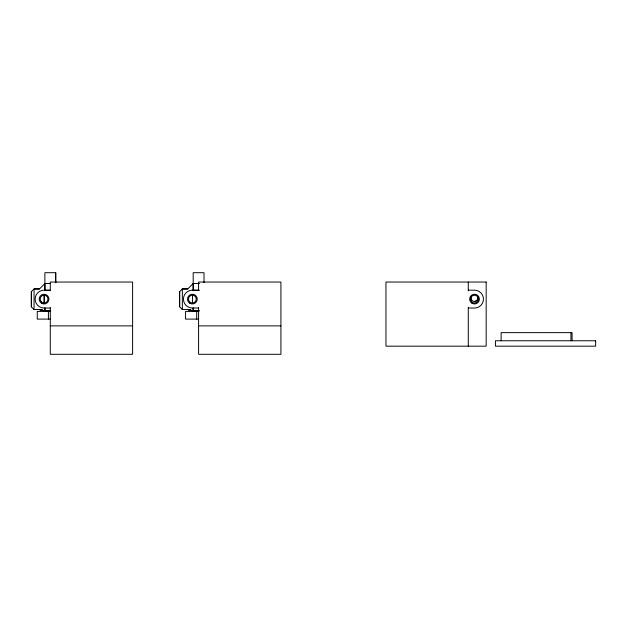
<?xml version="1.0" encoding="UTF-8"?>
<svg xmlns="http://www.w3.org/2000/svg" width="627" height="627" viewBox="0 0 627 627"><rect width="100%" height="100%" fill="white"/><g stroke="black" fill="none" stroke-linecap="round" stroke-linejoin="round"><path stroke-width="0.94" d="M50.724 310.882L44.885 310.89L39.47 309.534L34.062 309.542L31.358 306.83L31.358 291.649L34.062 288.945L39.477 288.945L44.893 283.529L50.301 283.529M44.885 290.748L44.893 272.698L55.717 272.706L55.717 282.628L55.717 272.706M198.916 310.882L193.187 310.89L187.771 309.534L182.355 309.542L179.643 306.83L179.651 291.649L182.355 288.945L187.771 288.945L193.187 283.529L199.504 283.529M182.355 309.542L182.355 288.945L187.771 288.945M192.505 303.147L192.497 295.333M193.187 290.748L193.187 272.698L204.018 272.706L204.018 282.628M471.551 296.367A3.425 3.425 0 0 0 474.075 301.477A3.425 3.425 0 0 0 477.829 297.198L477.939 299.988L477.915 297.127M477.946 298.084L476.943 300.505L474.521 301.509M198.743 310.874L193.187 310.89L187.771 309.542L193.187 310.89L199.504 310.882M50.45 310.874L44.893 310.89L39.462 309.542L34.054 309.542L34.062 288.945L39.477 288.945M50.348 310.874L44.893 310.89L39.477 309.542L44.893 310.89L50.301 310.882M468.283 290.168L474.514 290.168A8.935 8.935 0 0 1 483.448 299.095A8.935 8.935 0 0 1 474.514 308.029L468.283 308.029M50.348 290.301L44.893 290.301L44.893 283.529M199.504 290.301L193.187 290.301L193.187 283.529M50.293 308.029L44.062 308.029A8.935 8.935 0 0 1 35.128 299.095A8.935 8.935 0 0 1 44.062 290.168L50.293 290.168L50.293 282.04L132.618 282.04L132.618 354.302L50.293 354.302L50.293 307.63M198.587 308.029L192.364 308.029A8.935 8.935 0 0 1 183.429 299.095A8.935 8.935 0 0 1 192.364 290.168L198.587 290.168L198.587 282.04L280.912 282.04L280.912 354.302L198.587 354.302L198.587 307.63M50.293 311.415L37.259 311.415L37.259 319.104L50.293 319.104M198.587 311.415L185.561 311.415L185.561 319.104L198.587 319.104M50.293 325.875L132.618 325.875M198.587 325.875L280.912 325.875M187.755 309.542L193.187 310.89L193.187 307.982L193.187 310.89M572.083 340.759L572.083 332.639L501.13 332.639L501.13 340.759M570.954 332.639L570.954 340.759M468.283 282.04L468.283 290.787M468.283 307.308L468.283 346.175M196.698 311.415L196.698 319.104M179.651 291.649L179.651 306.83M48.404 311.415L48.404 319.104M31.35 291.649L31.358 306.83M44.203 295.333L44.196 303.147L44.211 295.333M486.168 282.04L385.958 282.04L385.958 346.175L486.168 346.175L486.168 282.04M595.65 340.759L495.44 340.759L495.44 346.175L595.65 346.175L595.65 340.759M44.893 310.89L44.885 307.982L44.893 310.89M41.319 301.846A3.887 3.887 0 0 0 47.817 300.106A3.887 3.887 0 0 0 43.059 295.348A3.887 3.887 0 0 0 41.319 301.846M41.625 303.327A4.883 4.883 0 0 0 48.953 299.095A4.883 4.883 0 0 0 41.625 294.87A4.883 4.883 0 0 0 41.625 303.327M189.918 303.327A4.883 4.883 0 0 0 197.246 299.095A4.883 4.883 0 0 0 189.918 294.87A4.883 4.883 0 0 0 189.918 303.327M189.613 301.846A3.887 3.887 0 0 0 196.11 300.106A3.887 3.887 0 0 0 191.353 295.348A3.887 3.887 0 0 0 189.613 301.846M472.068 303.327A4.883 4.883 0 0 0 479.396 299.095A4.883 4.883 0 0 0 472.068 294.87A4.883 4.883 0 0 0 472.068 303.327M472.57 302.465A3.887 3.887 0 0 0 478.393 299.095A3.887 3.887 0 0 0 472.57 295.732A3.887 3.887 0 0 0 472.57 302.465"/></g></svg>
